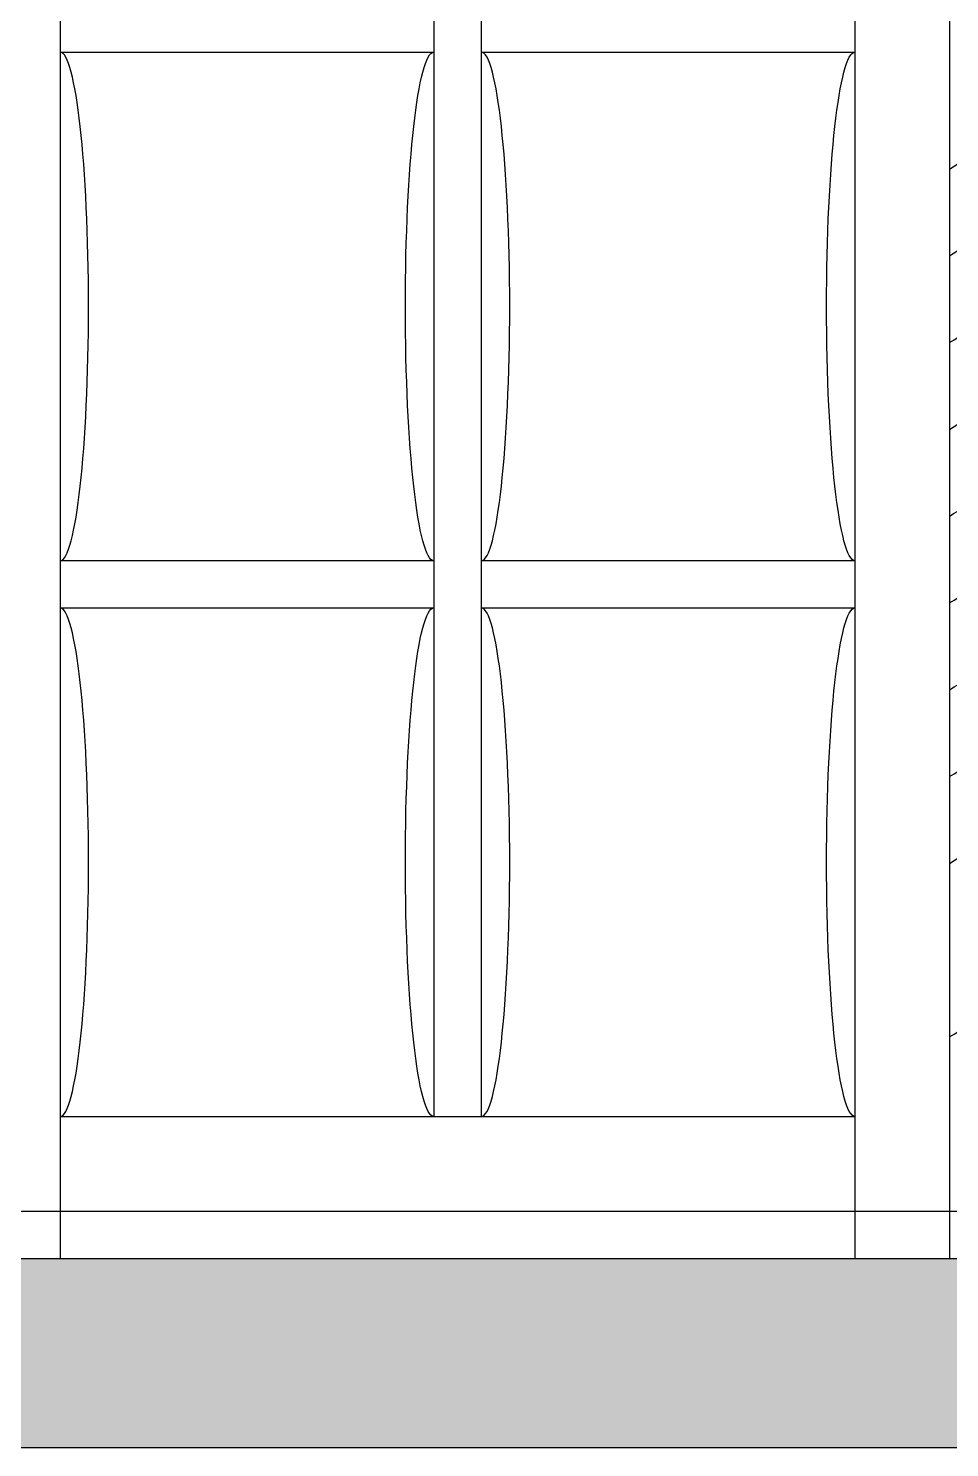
# Model space of a CAD drawing. Header units: millimetres. Extents: x 3409 to 3822, y 896 to 1108.
# Drawn here: x 3467.066 to 3468.039, y 1034.878 to 1036.378 of the extents above; entities that cross this region are included whole.
import ezdxf

# ---------------------------------------------------------------- set-up
doc = ezdxf.new("R2010")
doc.units = ezdxf.units.MM
doc.layers.add('a-epipla', color=8, linetype='Continuous')
doc.layers.add('a-toixoi', color=5, linetype='Continuous')

msp = doc.modelspace()

# ---------------------------------------------------------------- hatches: boundary and pattern name
at = {"layer": 'a-epipla', "true_color": 0xc7c8ca}
h = msp.add_hatch(color=9, dxfattribs=at)
h.dxf.hatch_style = 1
h.paths.add_polyline_path([(3478.5192, 1035.0776), (3412.7192, 1035.0776), (3412.7192, 1034.8776), (3478.5192, 1034.8776)])

# ---------------------------------------------------------------- linework, layer by layer
at = {"layer": 'a-epipla'}
for p, q in [((3467.0992, 1037.6276), (3467.0992, 1035.0776)), ((3467.9392, 1037.6276), (3467.9392, 1035.0776)), ((3467.4941, 1037.5276), (3467.4941, 1035.2276)), ((3467.5442, 1037.5276), (3467.5442, 1035.2276)), ((3468.0392, 1037.5276), (3468.0392, 1035.0776)), ((3467.0992, 1036.3526), (3467.4942, 1036.3526)), ((3467.5442, 1036.3526), (3467.9392, 1036.3526)), ((3467.0992, 1035.8151), (3467.4941, 1035.8151)), ((3467.5442, 1035.8151), (3467.9392, 1035.8151)), ((3467.0992, 1035.7651), (3467.4941, 1035.7651)), ((3467.5442, 1035.7651), (3467.9392, 1035.7651)), ((3467.0992, 1035.2276), (3467.9392, 1035.2276)), ((3466.0692, 1035.1276), (3468.9692, 1035.1276))]:
    msp.add_line(p, q, dxfattribs=at)
for centre in [(3467.0992, 1036.0838), (3467.5443, 1036.0838), (3467.0992, 1035.4963), (3467.5443, 1035.4963)]:
    msp.add_ellipse(centre, major_axis=(0, 0.2688), ratio=0.111628, start_param=3.141593, end_param=6.283185, dxfattribs=at)
at = {"layer": 'a-epipla', "extrusion": (0, 0, -1)}
for centre in [(3467.4941, 1036.0838), (3467.9392, 1036.0838), (3467.4941, 1035.4963), (3467.9392, 1035.4963)]:
    msp.add_ellipse(centre, major_axis=(0, 0.2688), ratio=0.111628, start_param=3.141593, end_param=6.283185, dxfattribs=at)
at = {"layer": 'a-epipla'}
for points in [[(3468.0392, 1036.229), (3468.0654, 1036.2455), (3468.1056, 1036.2698), (3468.167, 1036.2898), (3468.1997, 1036.2946), (3468.2167, 1036.2961)], [(3468.0392, 1036.1373), (3468.0654, 1036.1537), (3468.1056, 1036.178), (3468.167, 1036.198), (3468.1997, 1036.2029), (3468.2167, 1036.2043)], [(3468.0392, 1036.0455), (3468.0654, 1036.062), (3468.1056, 1036.0863), (3468.167, 1036.1063), (3468.1997, 1036.1111), (3468.2167, 1036.1126)], [(3468.0392, 1035.9538), (3468.0654, 1035.9702), (3468.1056, 1035.9945), (3468.167, 1036.0145), (3468.1997, 1036.0194), (3468.2167, 1036.0208)], [(3468.0392, 1035.862), (3468.0654, 1035.8785), (3468.1056, 1035.9028), (3468.167, 1035.9228), (3468.1997, 1035.9276), (3468.2167, 1035.9291)], [(3468.0392, 1035.7703), (3468.0654, 1035.7868), (3468.1056, 1035.811), (3468.167, 1035.8311), (3468.1997, 1035.8359), (3468.2167, 1035.8373)], [(3468.0392, 1035.6785), (3468.0654, 1035.695), (3468.1056, 1035.7193), (3468.167, 1035.7393), (3468.1997, 1035.7442), (3468.2167, 1035.7456)], [(3468.0392, 1035.5868), (3468.0654, 1035.6033), (3468.1056, 1035.6276), (3468.167, 1035.6476), (3468.1997, 1035.6524), (3468.2167, 1035.6538)], [(3468.0392, 1035.4951), (3468.0654, 1035.5115), (3468.1056, 1035.5358), (3468.167, 1035.5558), (3468.1997, 1035.5607), (3468.2167, 1035.5621)], [(3468.0392, 1035.3116), (3468.0654, 1035.328), (3468.1056, 1035.3523), (3468.167, 1035.3723), (3468.1997, 1035.3772), (3468.2167, 1035.3786)]]:
    msp.add_open_spline(points, degree=3, knots=[0.0125232, 0.0125232, 0.0125232, 0.0125232, 0.1049264, 0.1530593, 0.2047826, 0.2047826, 0.2047826, 0.2047826], dxfattribs=at)
at = {"layer": 'a-toixoi'}
for p, q in [((3412.7192, 1035.0776), (3478.5192, 1035.0776)), ((3412.1192, 1034.8776), (3479.1192, 1034.8776))]:
    msp.add_line(p, q, dxfattribs=at)

doc.saveas('drawing.dxf')
